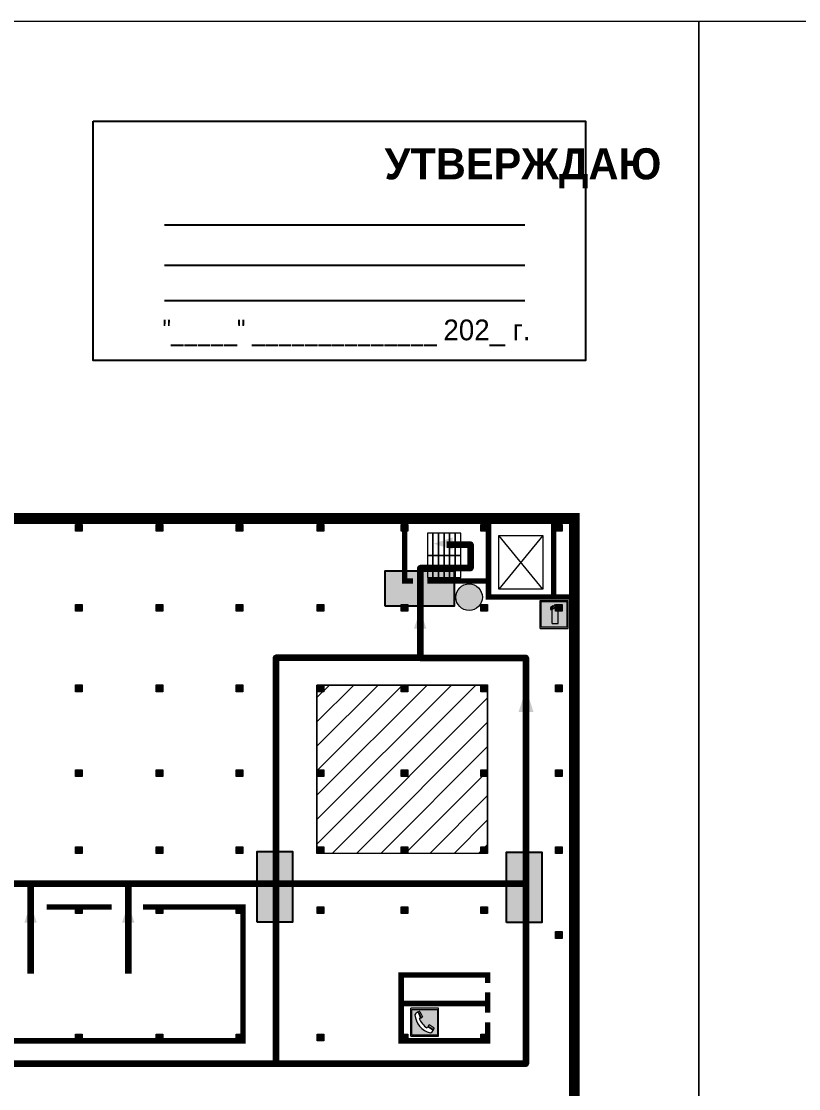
# Model space of a CAD drawing. Header units: millimetres. Extents: x 13810 to 67229, y 12374 to 21950.
# Drawn here: x 30886.4 to 31036.5, y 13945 to 14150.9 of the extents above; entities that cross this region are included whole.
import ezdxf

# ---------------------------------------------------------------- set-up
doc = ezdxf.new("R2010")
doc.units = ezdxf.units.MM
doc.layers.add('План_Штампы', color=7, linetype='Continuous')
doc.styles.add('обычный', font='arial.ttf')

# ---------------------------------------------------------------- blocks, each defined once
blk = doc.blocks.new('A$C7B4425F7')
at = {"true_color": 0xffffff}
blk.add_hatch(color=7, dxfattribs=at).paths.add_polyline_path([(0, 0), (-16, 0), (-16, -8), (0, -8)])
h = blk.add_hatch(color=126)
h.paths.add_polyline_path([(-0.2, -0.2), (-15.8, -0.2), (-15.8, -7.8), (-0.2, -7.8)])
h.paths.add_polyline_path([(-11.76, -2.03), (-11.76, -3.66), (-11.17, -3.66, -0.568275), (-11.17, -6.18), (-12.58, -6.18), (-12.58, -2.03)], flags=16)
h.paths.add_polyline_path([(-13.33, -4.12, -0.495768), (-13.59, -6.18), (-15.03, -6.18), (-15.03, -2.03), (-13.59, -2.03, -0.487973)], flags=16)
h.paths.add_polyline_path([(-10.25, -2.03), (-9.48, -2.03), (-9.48, -6.18), (-10.25, -6.18)], flags=16)
h.paths.add_polyline_path([(-13.84, -3.69), (-14.24, -3.69), (-14.24, -3.03), (-13.9, -3.03, -0.692621)], flags=0)
h.paths.add_polyline_path([(-9.15, -2.03), (-8.4, -2.03), (-8.04, -3.07), (-7.68, -2.03), (-6.93, -2.03), (-7.64, -4.1), (-6.93, -6.18), (-7.68, -6.18), (-8.04, -5.14), (-8.4, -6.18), (-9.15, -6.18), (-8.44, -4.1)], flags=16)
h.paths.add_polyline_path([(-11.76, -4.46), (-11.42, -4.46, -0.692621), (-11.36, -5.12), (-11.76, -5.12)], flags=0)
h.paths.add_polyline_path([(-13.9, -5.2), (-14.24, -5.2), (-14.24, -4.55), (-13.84, -4.55, -0.708038)], flags=0)
edge = h.paths.add_edge_path(flags=16)
edge.add_ellipse((-5.51, -4.08), major_axis=(0, 2.05), ratio=0.586184, start_angle=0, end_angle=360)
edge = h.paths.add_edge_path(flags=0)
edge.add_ellipse((-5.51, -4.08), major_axis=(0, 1.14), ratio=0.454828, start_angle=0, end_angle=360)
h.paths.add_polyline_path([(-4.13, -4.96, 0.377264), (-3.48, -4.52, 0.0555), (-3.16, -2.03), (-1.66, -2.03), (-1.66, -4.96), (-0.96, -4.96), (-0.96, -7.01), (-1.75, -7.01), (-1.75, -6.18), (-3.3, -6.18), (-3.3, -7.02), (-4.13, -7.02)], flags=16)
h.paths.add_polyline_path([(-2.73, -2.91), (-2.28, -2.91), (-2.28, -4.96), (-3.05, -4.96, 0.079136)], flags=0)
at = {"color": 126}
blk.add_lwpolyline([(-16, -8), (0, -8), (0, 0), (-16, 0)], close=True, dxfattribs=at)
blk = doc.blocks.new('A$C32E8229D')
at = {"true_color": 0xffffff}
blk.add_hatch(color=7, dxfattribs=at).paths.add_polyline_path([(0, 0), (0, -8), (16, -8), (16, 0)])
h = blk.add_hatch(color=126)
h.paths.add_polyline_path([(0.2, -0.2), (15.8, -0.2), (15.8, -7.8), (0.2, -7.8)])
h.paths.add_polyline_path([(13.49, -2.05), (12.08, -2.05), (11.37, -2.63, 0.162397), (11.29, -2.84), (11.29, -3.63), (10.35, -3.63), (10.35, -4.05), (11.68, -4.05), (11.68, -3.48), (12.26, -4.28), (11.29, -5.1), (11.29, -6.78), (11.85, -6.78), (11.85, -5.44), (12.8, -4.64), (12.8, -5.94), (14.46, -5.94), (14.46, -5.39), (13.45, -5.39), (13.45, -3.97), (12.46, -2.59), (13.15, -2.59), (13.69, -3.34), (14.18, -3)], flags=16)
h.paths.add_polyline_path([(10.74, -1.82, 1), (11.8, -1.82, 1)], flags=16)
h.paths.add_polyline_path([(9.39, -3.59), (5.99, -3.59), (6.56, -3.03), (5.91, -3.03), (5.1, -3.83), (5.91, -4.64), (6.56, -4.64), (5.99, -4.09), (9.39, -4.09)], flags=16)
h.paths.add_polyline_path([(4.29, -1.08), (1.72, -1.08), (1.72, -6.6), (4.29, -6.6)], flags=16)
at = {"color": 126}
blk.add_lwpolyline([(16, -8), (0, -8), (0, 0), (16, 0)], close=True, dxfattribs=at)
blk = doc.blocks.new('A$C7B8C2D5B')
at = {"lineweight": 0}
h = blk.add_hatch(color=5, dxfattribs=at)
h.dxf.hatch_style = 1
h.paths.add_polyline_path([(1.4, -3.02, 1), (-2.11, -3.02, 1)])
at = {"color": 5, "lineweight": 0}
blk.add_circle((-0.36, -3.02), 1.75, dxfattribs=at)
blk = doc.blocks.new('A$C3AD82952')
at = {"true_color": 0xf5f5ff}
h = blk.add_hatch(color=7, dxfattribs=at)
h.dxf.hatch_style = 1
h.paths.add_polyline_path([(8.21, 8.73, 0.414214), (7.89, 9.05), (7.22, 9.05), (7.22, 9.92), (7.59, 9.92, 1), (7.57, 10.36), (7.22, 10.36), (7.22, 10.6), (6.43, 10.6), (6.43, 10.36), (6.01, 10.36), (4.74, 9.59), (4.74, 8.69), (4.98, 8.73), (4.98, 9.26), (6.12, 9.91), (6.43, 9.91), (6.43, 9.05), (5.76, 9.05, 0.414214), (5.44, 8.73), (5.44, 2.2), (8.21, 2.2)], flags=0)
h.paths.add_polyline_path([(12.8, 12.8), (0, 12.8), (0, 0), (12.8, 0)])
h.paths.add_polyline_path([(0.51, 12.29), (12.29, 12.29), (12.29, 0.51), (0.51, 0.51)], flags=16)
h.paths.add_polyline_path([(4.74, 9.59), (6.01, 10.36), (6.43, 10.36), (6.43, 10.6), (7.22, 10.6), (7.22, 10.36), (7.59, 10.36, -0.94586), (7.59, 9.92), (7.22, 9.92), (7.22, 9.05), (7.89, 9.05, -0.414214), (8.21, 8.73), (8.21, 2.2), (5.44, 2.2), (5.44, 8.73, -0.414214), (5.76, 9.05), (6.43, 9.05), (6.43, 9.91), (6.12, 9.91), (4.98, 9.26), (4.98, 8.73), (4.74, 8.69)], flags=0)
h = blk.add_hatch(color=242)
h.dxf.hatch_style = 1
h.paths.add_polyline_path([(12.29, 12.29), (0.51, 12.29), (0.51, 0.51), (12.29, 0.51)])
h.paths.add_polyline_path([(4.74, 8.69), (4.74, 9.59), (6.01, 10.36), (6.43, 10.36), (6.43, 10.6), (7.22, 10.6), (7.22, 10.36), (7.59, 10.36, -0.94586), (7.59, 9.92), (7.22, 9.92), (7.22, 9.05), (7.89, 9.05, -0.414214), (8.21, 8.73), (8.21, 2.2), (5.44, 2.2), (5.44, 8.73, -0.414214), (5.76, 9.05), (6.43, 9.05), (6.43, 9.91), (6.12, 9.91), (4.98, 9.26), (4.98, 8.73)], flags=16)
h = blk.add_hatch(color=7, dxfattribs=at)
h.dxf.hatch_style = 1
h.paths.add_polyline_path([(8.21, 8.73, 0.414214), (7.89, 9.05), (7.22, 9.05), (7.22, 9.92), (7.59, 9.92, 1), (7.57, 10.36), (7.22, 10.36), (7.22, 10.6), (6.43, 10.6), (6.43, 10.36), (6.01, 10.36), (4.74, 9.59), (4.74, 8.69), (4.98, 8.73), (4.98, 9.26), (6.12, 9.91), (6.43, 9.91), (6.43, 9.05), (5.76, 9.05, 0.414214), (5.44, 8.73), (5.44, 2.2), (8.21, 2.2)])
at = {"color": 242, "lineweight": 5}
for p, q in [((0, 0), (0, 12.8)), ((0, 12.8), (12.8, 12.8)), ((6.01, 10.36), (4.74, 9.59)), ((4.98, 9.26), (6.12, 9.91)), ((6.01, 10.36), (6.43, 10.36)), ((6.12, 9.91), (6.43, 9.91)), ((7.22, 10.6), (6.43, 10.6)), ((6.43, 10.6), (6.43, 10.36)), ((6.43, 9.91), (6.43, 9.05)), ((7.22, 10.36), (7.22, 10.6)), ((7.59, 10.36), (7.22, 10.36)), ((7.22, 9.05), (7.22, 9.92)), ((7.59, 9.92), (7.22, 9.92)), ((12.8, 0), (12.8, 12.8)), ((4.74, 9.59), (4.74, 8.69)), ((4.74, 8.69), (4.98, 8.73)), ((4.98, 8.73), (4.98, 9.26)), ((5.44, 2.2), (5.44, 8.73)), ((5.76, 9.05), (6.43, 9.05)), ((7.89, 9.05), (7.22, 9.05)), ((8.21, 2.2), (8.21, 8.73)), ((0, 0), (12.8, 0)), ((5.44, 2.2), (8.21, 2.2))]:
    blk.add_line(p, q, dxfattribs=at)
blk.add_lwpolyline([(0.51, 12.29), (12.29, 12.29), (12.29, 0.51), (0.51, 0.51)], close=True, dxfattribs=at)
for centre, radius, start, end in [((7.58, 10.14), 0.223, 273.1875, 86.8125), ((5.76, 8.73), 0.32, 90, 180), ((7.89, 8.73), 0.32, 0, 90)]:
    blk.add_arc(centre, radius, start, end, dxfattribs=at)
blk = doc.blocks.new('A$C456E1F9C')
at = {"lineweight": 5}
h = blk.add_hatch(color=242, dxfattribs=at)
h.paths.add_polyline_path([(0.51, -1.47), (0.51, -13.26), (12.29, -13.26), (12.29, -1.47)])
h.paths.add_polyline_path([(5.42, -4.95, -0.254479), (4.78, -5.4), (3.52, -2.53, -0.209735), (4.23, -2.4)], flags=16)
h.paths.add_polyline_path([(8.53, -8.6), (10.87, -10.17), (10.54, -10.76), (8.03, -9.13, -0.192251)], flags=16)
h.paths.add_polyline_path([(4.61, -5.49, 0.005518), (3.87, -5.72, 0.128647), (7.49, -10.01, 0.00809), (7.83, -9.33), (10.47, -10.97, -0.16736), (8.99, -12.25, -0.327862), (1.95, -3.95, -0.166952), (3.36, -2.62)], flags=16)
at = {"color": 242, "lineweight": 5}
for p, q in [((0, -13.77), (0, -0.97)), ((12.8, -0.97), (0, -0.97)), ((4.61, -5.49), (3.36, -2.62)), ((3.52, -2.53), (4.78, -5.4)), ((4.23, -2.4), (5.42, -4.95)), ((12.8, -13.77), (12.8, -0.97)), ((7.83, -9.33), (10.47, -10.97)), ((8.03, -9.13), (10.54, -10.76)), ((10.81, -10.12), (8.53, -8.6)), ((0, -13.77), (12.8, -13.77)), ((10.54, -10.76), (10.8, -10.3)), ((10.8, -10.3), (10.81, -10.12))]:
    blk.add_line(p, q, dxfattribs=at)
blk.add_lwpolyline([(0.51, -1.47), (12.29, -1.47), (12.29, -13.26), (0.51, -13.26)], close=True, dxfattribs=at)
for centre, radius, start, end in [((4.59, -5.34), 2.99, 114.2845, 152.1974), ((11.12, -3.31), 9.19, 183.9915, 256.6009), ((4.02, -3.27), 0.891, 76.3284, 123.7092), ((14.98, -39.1), 35.17, 107.1487, 108.4135), ((13.86, -0.94), 11.08, 205.5536, 234.8762), ((4.68, -4.59), 0.824, 276.9621, 334.0723), ((-13.31, 0.8), 23.44, 332.5487, 334.4027), ((8.94, -9.5), 0.989, 114.4092, 157.9388), ((7.87, -9.46), 3, 291.9291, 329.9329)]:
    blk.add_arc(centre, radius, start, end, dxfattribs=at)

msp = doc.modelspace()

# ---------------------------------------------------------------- hatches: boundary and pattern name
at = {"lineweight": 0}
h = msp.add_hatch(color=256, dxfattribs=at)
h.dxf.hatch_style = 1
h.paths.add_polyline_path([(30896.89, 14053.84), (30896.89, 14052.54), (30898.18, 14052.54), (30898.18, 14053.84)])
h = msp.add_hatch(color=256, dxfattribs=at)
h.dxf.hatch_style = 1
h.paths.add_polyline_path([(30912.46, 14053.84), (30912.46, 14052.54), (30913.74, 14052.54), (30913.74, 14053.84)])
h = msp.add_hatch(color=256, dxfattribs=at)
h.dxf.hatch_style = 1
h.paths.add_polyline_path([(30927.93, 14053.84), (30927.93, 14052.54), (30929.21, 14052.54), (30929.21, 14053.84)])
h = msp.add_hatch(color=256, dxfattribs=at)
h.dxf.hatch_style = 1
h.paths.add_polyline_path([(30943.55, 14053.84), (30943.55, 14052.54), (30944.83, 14052.54), (30944.83, 14053.84)])
h = msp.add_hatch(color=256, dxfattribs=at)
h.dxf.hatch_style = 1
h.paths.add_polyline_path([(30959.75, 14053.84), (30959.75, 14052.54), (30961.03, 14052.54), (30961.03, 14053.84)])
h = msp.add_hatch(color=256, dxfattribs=at)
h.dxf.hatch_style = 1
h.paths.add_polyline_path([(30975.15, 14053.84), (30975.15, 14052.54), (30976.43, 14052.54), (30976.43, 14053.84)])
h = msp.add_hatch(color=256, dxfattribs=at)
h.dxf.hatch_style = 1
h.paths.add_polyline_path([(30989.57, 14053.84), (30989.57, 14052.55), (30990.85, 14052.55), (30990.85, 14053.84)])
h = msp.add_hatch(color=256, dxfattribs=at)
h.dxf.hatch_style = 1
h.paths.add_polyline_path([(30896.89, 14038.38), (30896.89, 14037.09), (30898.18, 14037.09), (30898.18, 14038.38)])
h = msp.add_hatch(color=256, dxfattribs=at)
h.dxf.hatch_style = 1
h.paths.add_polyline_path([(30912.46, 14038.38), (30912.46, 14037.09), (30913.74, 14037.09), (30913.74, 14038.38)])
h = msp.add_hatch(color=256, dxfattribs=at)
h.dxf.hatch_style = 1
h.paths.add_polyline_path([(30927.93, 14038.38), (30927.93, 14037.09), (30929.21, 14037.09), (30929.21, 14038.38)])
h = msp.add_hatch(color=256, dxfattribs=at)
h.dxf.hatch_style = 1
h.paths.add_polyline_path([(30943.55, 14038.38), (30943.55, 14037.09), (30944.83, 14037.09), (30944.83, 14038.38)])
h = msp.add_hatch(color=256, dxfattribs=at)
h.dxf.hatch_style = 1
h.paths.add_polyline_path([(30959.75, 14038.38), (30959.75, 14037.09), (30961.03, 14037.09), (30961.03, 14038.38)])
h = msp.add_hatch(color=256, dxfattribs=at)
h.dxf.hatch_style = 1
h.paths.add_polyline_path([(30975.15, 14038.38), (30975.15, 14037.09), (30976.43, 14037.09), (30976.43, 14038.38)])
h = msp.add_hatch(color=256, dxfattribs=at)
h.dxf.hatch_style = 1
h.paths.add_polyline_path([(30989.57, 14038.38), (30989.57, 14037.09), (30990.85, 14037.09), (30990.85, 14038.38)])
at = {"lineweight": 0, "true_color": 0x000000}
h = msp.add_hatch(dxfattribs=at)
h.set_pattern_fill('ANSI31', color=18, scale=1.05, angle=180)
h.set_pattern_definition([(225, (47670.896, 22487.802), (2.35731723, -2.35731723), [])])
h.paths.add_polyline_path([(30962.76, 13896.46), (30962.76, 13884.63), (30976.38, 13884.63), (30976.38, 13896.46)])
h.paths.add_polyline_path([(30976.38, 13990.35), (30976.38, 14022.84), (30943.5, 14022.84), (30943.5, 13990.35)])
h.paths.add_polyline_path([(30912.41, 13884.27), (30926.01, 13884.27), (30926.01, 13896.46), (30912.41, 13896.46)])
h.paths.add_polyline_path([(30819.71, 13942.6), (30819.71, 13912.06), (30912.41, 13912.06), (30912.41, 13942.6)])
h.paths.add_polyline_path([(30818.43, 13882.05), (30818.43, 13895.17), (30804.48, 13895.17), (30804.48, 13882.05)])
h.paths.add_polyline_path([(30806.6, 13941.21), (30806.6, 13930.71), (30816.76, 13930.71), (30816.76, 13941.21)])
h.paths.add_polyline_path([(30805.44, 13993), (30817.26, 13993), (30817.26, 14004.23), (30805.44, 14004.23)])
h.paths.add_polyline_path([(30805.44, 14024.09), (30817.26, 14024.09), (30817.26, 14035.32), (30805.44, 14035.32)])
h.paths.add_polyline_path([(30693.93, 14021.54), (30693.93, 13991.64), (30786.82, 13991.64), (30786.82, 14021.54)])
h.paths.add_polyline_path([(30678.66, 13942.6), (30678.66, 13912.06), (30786.82, 13912.06), (30786.82, 13942.6)])
h.paths.add_polyline_path([(30630.66, 13912.06), (30645.51, 13912.06), (30645.51, 13942.6), (30630.66, 13942.6)])
h.paths.add_polyline_path([(30552.79, 14021.54), (30552.79, 13991.64), (30645.51, 13991.64), (30645.51, 14021.54)])
at = {"lineweight": 0}
h = msp.add_hatch(color=256, dxfattribs=at)
h.dxf.hatch_style = 1
h.paths.add_polyline_path([(30896.89, 14022.85), (30896.89, 14021.55), (30898.18, 14021.55), (30898.18, 14022.85)])
h = msp.add_hatch(color=256, dxfattribs=at)
h.dxf.hatch_style = 1
h.paths.add_polyline_path([(30912.46, 14022.85), (30912.46, 14021.55), (30913.74, 14021.55), (30913.74, 14022.85)])
h = msp.add_hatch(color=256, dxfattribs=at)
h.dxf.hatch_style = 1
h.paths.add_polyline_path([(30927.93, 14022.85), (30927.93, 14021.55), (30929.21, 14021.55), (30929.21, 14022.85)])
h = msp.add_hatch(color=256, dxfattribs=at)
h.dxf.hatch_style = 1
h.paths.add_polyline_path([(30943.55, 14022.85), (30943.55, 14021.55), (30944.83, 14021.55), (30944.83, 14022.85)])
h = msp.add_hatch(color=256, dxfattribs=at)
h.dxf.hatch_style = 1
h.paths.add_polyline_path([(30959.75, 14022.85), (30959.75, 14021.55), (30961.03, 14021.55), (30961.03, 14022.85)])
h = msp.add_hatch(color=256, dxfattribs=at)
h.dxf.hatch_style = 1
h.paths.add_polyline_path([(30975.15, 14022.85), (30975.15, 14021.55), (30976.43, 14021.55), (30976.43, 14022.85)])
h = msp.add_hatch(color=256, dxfattribs=at)
h.dxf.hatch_style = 1
h.paths.add_polyline_path([(30989.57, 14022.85), (30989.57, 14021.55), (30990.85, 14021.55), (30990.85, 14022.85)])
h = msp.add_hatch(color=256, dxfattribs=at)
h.dxf.hatch_style = 1
h.paths.add_polyline_path([(30896.89, 14006.49), (30896.89, 14005.2), (30898.18, 14005.2), (30898.18, 14006.49)])
h = msp.add_hatch(color=256, dxfattribs=at)
h.dxf.hatch_style = 1
h.paths.add_polyline_path([(30912.46, 14006.49), (30912.46, 14005.2), (30913.74, 14005.2), (30913.74, 14006.49)])
h = msp.add_hatch(color=256, dxfattribs=at)
h.dxf.hatch_style = 1
h.paths.add_polyline_path([(30927.93, 14006.49), (30927.93, 14005.2), (30929.21, 14005.2), (30929.21, 14006.49)])
h = msp.add_hatch(color=256, dxfattribs=at)
h.dxf.hatch_style = 1
h.paths.add_polyline_path([(30943.55, 14006.49), (30943.55, 14005.2), (30944.83, 14005.2), (30944.83, 14006.49)])
h = msp.add_hatch(color=256, dxfattribs=at)
h.dxf.hatch_style = 1
h.paths.add_polyline_path([(30959.75, 14006.49), (30959.75, 14005.2), (30961.03, 14005.2), (30961.03, 14006.49)])
h = msp.add_hatch(color=256, dxfattribs=at)
h.dxf.hatch_style = 1
h.paths.add_polyline_path([(30975.15, 14006.49), (30975.15, 14005.2), (30976.43, 14005.2), (30976.43, 14006.49)])
h = msp.add_hatch(color=256, dxfattribs=at)
h.dxf.hatch_style = 1
h.paths.add_polyline_path([(30989.57, 14006.49), (30989.57, 14005.2), (30990.85, 14005.2), (30990.85, 14006.49)])
h = msp.add_hatch(color=256, dxfattribs=at)
h.dxf.hatch_style = 1
h.paths.add_polyline_path([(30896.89, 13991.65), (30896.89, 13990.36), (30898.18, 13990.36), (30898.18, 13991.65)])
h = msp.add_hatch(color=256, dxfattribs=at)
h.dxf.hatch_style = 1
h.paths.add_polyline_path([(30912.46, 13991.65), (30912.46, 13990.36), (30913.74, 13990.36), (30913.74, 13991.65)])
h = msp.add_hatch(color=256, dxfattribs=at)
h.dxf.hatch_style = 1
h.paths.add_polyline_path([(30927.93, 13991.65), (30927.93, 13990.36), (30929.21, 13990.36), (30929.21, 13991.65)])
h = msp.add_hatch(color=256, dxfattribs=at)
h.dxf.hatch_style = 1
h.paths.add_polyline_path([(30943.55, 13991.65), (30943.55, 13990.36), (30944.83, 13990.36), (30944.83, 13991.65)])
h = msp.add_hatch(color=256, dxfattribs=at)
h.dxf.hatch_style = 1
h.paths.add_polyline_path([(30959.75, 13991.65), (30959.75, 13990.36), (30961.03, 13990.36), (30961.03, 13991.65)])
h = msp.add_hatch(color=256, dxfattribs=at)
h.dxf.hatch_style = 1
h.paths.add_polyline_path([(30975.15, 13991.65), (30975.15, 13990.36), (30976.43, 13990.36), (30976.43, 13991.65)])
h = msp.add_hatch(color=256, dxfattribs=at)
h.dxf.hatch_style = 1
h.paths.add_polyline_path([(30989.57, 13991.65), (30989.57, 13990.36), (30990.85, 13990.36), (30990.85, 13991.65)])
h = msp.add_hatch(color=256, dxfattribs=at)
h.dxf.hatch_style = 1
h.paths.add_polyline_path([(30896.89, 13980.02), (30896.89, 13978.73), (30898.18, 13978.73), (30898.18, 13980.02)])
h = msp.add_hatch(color=256, dxfattribs=at)
h.dxf.hatch_style = 1
h.paths.add_polyline_path([(30912.46, 13980.02), (30912.46, 13978.73), (30913.74, 13978.73), (30913.74, 13980.02)])
h = msp.add_hatch(color=256, dxfattribs=at)
h.dxf.hatch_style = 1
h.paths.add_polyline_path([(30927.93, 13980.02), (30927.93, 13978.73), (30929.21, 13978.73), (30929.21, 13980.02)])
h = msp.add_hatch(color=256, dxfattribs=at)
h.dxf.hatch_style = 1
h.paths.add_polyline_path([(30943.55, 13980.02), (30943.55, 13978.73), (30944.83, 13978.73), (30944.83, 13980.02)])
h = msp.add_hatch(color=256, dxfattribs=at)
h.dxf.hatch_style = 1
h.paths.add_polyline_path([(30959.75, 13980.02), (30959.75, 13978.73), (30961.03, 13978.73), (30961.03, 13980.02)])
h = msp.add_hatch(color=256, dxfattribs=at)
h.dxf.hatch_style = 1
h.paths.add_polyline_path([(30975.15, 13980.02), (30975.15, 13978.73), (30976.43, 13978.73), (30976.43, 13980.02)])
h = msp.add_hatch(color=256, dxfattribs=at)
h.dxf.hatch_style = 1
h.paths.add_polyline_path([(30989.57, 13975.26), (30989.57, 13973.96), (30990.85, 13973.96), (30990.85, 13975.26)])
h = msp.add_hatch(color=256, dxfattribs=at)
h.dxf.hatch_style = 1
h.paths.add_polyline_path([(30896.89, 13955.49), (30896.89, 13954.2), (30898.18, 13954.2), (30898.18, 13955.49)])
h = msp.add_hatch(color=256, dxfattribs=at)
h.dxf.hatch_style = 1
h.paths.add_polyline_path([(30912.46, 13955.49), (30912.46, 13954.2), (30913.74, 13954.2), (30913.74, 13955.49)])
h = msp.add_hatch(color=256, dxfattribs=at)
h.dxf.hatch_style = 1
h.paths.add_polyline_path([(30927.93, 13955.49), (30927.93, 13954.2), (30929.21, 13954.2), (30929.21, 13955.49)])
h = msp.add_hatch(color=256, dxfattribs=at)
h.dxf.hatch_style = 1
h.paths.add_polyline_path([(30943.55, 13955.49), (30943.55, 13954.2), (30944.83, 13954.2), (30944.83, 13955.49)])
h = msp.add_hatch(color=256, dxfattribs=at)
h.dxf.hatch_style = 1
h.paths.add_polyline_path([(30959.75, 13955.49), (30959.75, 13954.2), (30961.03, 13954.2), (30961.03, 13955.49)])
h = msp.add_hatch(color=256, dxfattribs=at)
h.dxf.hatch_style = 1
h.paths.add_polyline_path([(30975.15, 13955.49), (30975.15, 13954.2), (30976.43, 13954.2), (30976.43, 13955.49)])

# ---------------------------------------------------------------- linework, layer by layer
at = {"color": 126, "lineweight": 0, "true_color": 0x008754}
for points in [[(30417.22, 14150.9), (31017.22, 14150.9), (31017.22, 13755.9), (30417.22, 13755.9)], [(31017.22, 14150.9), (31617.22, 14150.9), (31617.22, 13755.9), (31017.22, 13755.9)]]:
    msp.add_lwpolyline(points, close=True, dxfattribs=at)
msp.add_lwpolyline([(30900.31, 14131.66), (30995.31, 14131.66), (30995.31, 14085.46), (30900.31, 14085.46)], close=True)
for points in [[(30914.06, 14111.61), (30983.59, 14111.61)], [(30914.06, 14103.85), (30983.59, 14103.85)], [(30914.06, 14097.06), (30983.59, 14097.06)]]:
    msp.add_lwpolyline(points)
at = {"lineweight": 0}
for points, const_width in [([(30993.1, 13879.16), (30993.17, 13879.16), (30993.17, 14054.96), (30510.33, 14054.96)], 2.1), ([(30962.03, 14042.92), (30960.44, 14042.92), (30960.44, 14054.92)], 1.05), ([(30992.76, 14039.83), (30976.6, 14039.83), (30976.6, 14055.36), (30976.6, 14042.92), (30964.77, 14042.92)], 1.05), ([(30989.2, 14039.84), (30989.2, 14054.94)], 1.05)]:
    msp.add_lwpolyline(points, dxfattribs=dict(at, const_width=const_width))
for points in [[(30898.18, 14052.54), (30896.89, 14052.54), (30896.89, 14053.84), (30898.18, 14053.84)], [(30913.74, 14052.54), (30912.46, 14052.54), (30912.46, 14053.84), (30913.74, 14053.84)], [(30929.21, 14052.54), (30927.93, 14052.54), (30927.93, 14053.84), (30929.21, 14053.84)], [(30944.83, 14052.54), (30943.55, 14052.54), (30943.55, 14053.84), (30944.83, 14053.84)], [(30961.03, 14052.54), (30959.75, 14052.54), (30959.75, 14053.84), (30961.03, 14053.84)], [(30976.43, 14052.54), (30975.15, 14052.54), (30975.15, 14053.84), (30976.43, 14053.84)], [(30990.85, 14052.55), (30989.57, 14052.55), (30989.57, 14053.84), (30990.85, 14053.84)], [(30965.88, 14052.13), (30964.81, 14052.13), (30964.81, 14047.84), (30965.88, 14047.84)], [(30966.95, 14052.13), (30965.88, 14052.13), (30965.88, 14047.84), (30966.95, 14047.84)], [(30968.02, 14052.13), (30966.95, 14052.13), (30966.95, 14047.84), (30968.02, 14047.84)], [(30969.1, 14052.13), (30968.02, 14052.13), (30968.02, 14047.84), (30969.1, 14047.84)], [(30970.17, 14052.13), (30969.1, 14052.13), (30969.1, 14047.84), (30970.17, 14047.84)], [(30970.17, 14052.13), (30969.1, 14052.13), (30969.1, 14047.84), (30970.17, 14047.84)], [(30971.24, 14052.13), (30970.17, 14052.13), (30970.17, 14047.84), (30971.24, 14047.84)], [(30987.09, 14041.34), (30978.58, 14041.34), (30978.58, 14051.72), (30987.09, 14051.72)], [(30965.88, 14047.84), (30964.81, 14047.84), (30964.81, 14043.56), (30965.88, 14043.56)], [(30966.95, 14047.84), (30965.88, 14047.84), (30965.88, 14043.56), (30966.95, 14043.56)], [(30968.02, 14047.84), (30966.95, 14047.84), (30966.95, 14043.56), (30968.02, 14043.56)], [(30969.1, 14047.84), (30968.02, 14047.84), (30968.02, 14043.56), (30969.1, 14043.56)], [(30970.17, 14047.84), (30969.1, 14047.84), (30969.1, 14043.56), (30970.17, 14043.56)], [(30970.17, 14047.84), (30969.1, 14047.84), (30969.1, 14043.56), (30970.17, 14043.56)], [(30971.24, 14047.84), (30970.17, 14047.84), (30970.17, 14043.56), (30971.24, 14043.56)], [(30898.18, 14037.09), (30896.89, 14037.09), (30896.89, 14038.38), (30898.18, 14038.38)], [(30913.74, 14037.09), (30912.46, 14037.09), (30912.46, 14038.38), (30913.74, 14038.38)], [(30929.21, 14037.09), (30927.93, 14037.09), (30927.93, 14038.38), (30929.21, 14038.38)], [(30944.83, 14037.09), (30943.55, 14037.09), (30943.55, 14038.38), (30944.83, 14038.38)], [(30961.03, 14037.09), (30959.75, 14037.09), (30959.75, 14038.38), (30961.03, 14038.38)], [(30976.43, 14037.09), (30975.15, 14037.09), (30975.15, 14038.38), (30976.43, 14038.38)], [(30990.85, 14037.09), (30989.57, 14037.09), (30989.57, 14038.38), (30990.85, 14038.38)], [(30898.18, 14021.55), (30896.89, 14021.55), (30896.89, 14022.85), (30898.18, 14022.85)], [(30913.74, 14021.55), (30912.46, 14021.55), (30912.46, 14022.85), (30913.74, 14022.85)], [(30929.21, 14021.55), (30927.93, 14021.55), (30927.93, 14022.85), (30929.21, 14022.85)], [(30976.38, 13990.35), (30943.5, 13990.35), (30943.5, 14022.84), (30976.38, 14022.84)], [(30944.83, 14021.55), (30943.55, 14021.55), (30943.55, 14022.85), (30944.83, 14022.85)], [(30976.43, 13990.36), (30943.55, 13990.36), (30943.55, 14022.85), (30976.43, 14022.85)], [(30961.03, 14021.55), (30959.75, 14021.55), (30959.75, 14022.85), (30961.03, 14022.85)], [(30976.43, 14021.55), (30975.15, 14021.55), (30975.15, 14022.85), (30976.43, 14022.85)], [(30990.85, 14021.55), (30989.57, 14021.55), (30989.57, 14022.85), (30990.85, 14022.85)], [(30898.18, 14005.2), (30896.89, 14005.2), (30896.89, 14006.49), (30898.18, 14006.49)], [(30913.74, 14005.2), (30912.46, 14005.2), (30912.46, 14006.49), (30913.74, 14006.49)], [(30929.21, 14005.2), (30927.93, 14005.2), (30927.93, 14006.49), (30929.21, 14006.49)], [(30944.83, 14005.2), (30943.55, 14005.2), (30943.55, 14006.49), (30944.83, 14006.49)], [(30961.03, 14005.2), (30959.75, 14005.2), (30959.75, 14006.49), (30961.03, 14006.49)], [(30976.43, 14005.2), (30975.15, 14005.2), (30975.15, 14006.49), (30976.43, 14006.49)], [(30990.85, 14005.2), (30989.57, 14005.2), (30989.57, 14006.49), (30990.85, 14006.49)], [(30898.18, 13990.36), (30896.89, 13990.36), (30896.89, 13991.65), (30898.18, 13991.65)], [(30913.74, 13990.36), (30912.46, 13990.36), (30912.46, 13991.65), (30913.74, 13991.65)], [(30929.21, 13990.36), (30927.93, 13990.36), (30927.93, 13991.65), (30929.21, 13991.65)], [(30944.83, 13990.36), (30943.55, 13990.36), (30943.55, 13991.65), (30944.83, 13991.65)], [(30961.03, 13990.36), (30959.75, 13990.36), (30959.75, 13991.65), (30961.03, 13991.65)], [(30976.43, 13990.36), (30975.15, 13990.36), (30975.15, 13991.65), (30976.43, 13991.65)], [(30990.85, 13990.36), (30989.57, 13990.36), (30989.57, 13991.65), (30990.85, 13991.65)], [(30898.18, 13978.73), (30896.89, 13978.73), (30896.89, 13980.02), (30898.18, 13980.02)], [(30913.74, 13978.73), (30912.46, 13978.73), (30912.46, 13980.02), (30913.74, 13980.02)], [(30929.21, 13978.73), (30927.93, 13978.73), (30927.93, 13980.02), (30929.21, 13980.02)], [(30944.83, 13978.73), (30943.55, 13978.73), (30943.55, 13980.02), (30944.83, 13980.02)], [(30961.03, 13978.73), (30959.75, 13978.73), (30959.75, 13980.02), (30961.03, 13980.02)], [(30976.43, 13978.73), (30975.15, 13978.73), (30975.15, 13980.02), (30976.43, 13980.02)], [(30990.85, 13973.96), (30989.57, 13973.96), (30989.57, 13975.26), (30990.85, 13975.26)], [(30898.18, 13954.2), (30896.89, 13954.2), (30896.89, 13955.49), (30898.18, 13955.49)], [(30913.74, 13954.2), (30912.46, 13954.2), (30912.46, 13955.49), (30913.74, 13955.49)], [(30929.21, 13954.2), (30927.93, 13954.2), (30927.93, 13955.49), (30929.21, 13955.49)], [(30944.83, 13954.2), (30943.55, 13954.2), (30943.55, 13955.49), (30944.83, 13955.49)], [(30961.03, 13954.2), (30959.75, 13954.2), (30959.75, 13955.49), (30961.03, 13955.49)], [(30976.43, 13954.2), (30975.15, 13954.2), (30975.15, 13955.49), (30976.43, 13955.49)]]:
    msp.add_lwpolyline(points, close=True, dxfattribs=at)
for points in [[(30987.09, 14051.72), (30978.58, 14041.34)], [(30987.09, 14041.34), (30978.58, 14051.72)]]:
    msp.add_lwpolyline(points, dxfattribs=at)
at = {"color": 126, "lineweight": 100, "true_color": 0x008754}
for points in [[(30968.54, 14049.97), (30973.16, 14049.97), (30973.16, 14045.39), (30963.41, 14045.39), (30963.41, 14028.07), (30983.79, 14028.07), (30983.79, 13949.75), (30511.32, 13949.75), (30511.32, 13906.94), (30500.51, 13898.41), (30500.51, 13881.93), (30490.13, 13881.93), (30490.13, 13893.54), (30494.05, 13893.54), (30494.05, 13889.45)], [(30963.41, 14028.07), (30935.59, 14028.07), (30935.59, 13949.75)], [(30983.79, 13984.47), (30511.32, 13984.47), (30511.32, 13949.75)], [(30888.22, 13984.47), (30888.22, 13967.18)], [(30907.08, 13984.47), (30907.08, 13967.18)]]:
    msp.add_lwpolyline(points, dxfattribs=at)
at = {"lineweight": 100, "const_width": 1.05}
for points in [[(30909.9, 13980.02), (30929.21, 13980.02), (30929.21, 13955.49), (30929.21, 13954.2), (30833.72, 13954.2), (30833.72, 13954.2), (30833.72, 13962.23)], [(30891.3, 13980.02), (30903.89, 13980.02)], [(30976.43, 13957.75), (30976.43, 13954.2), (30959.75, 13954.2), (30959.75, 13966.88), (30976.43, 13966.88), (30976.43, 13965.32)], [(30976.43, 13963.53), (30976.43, 13959.65), (30976.43, 13961.4), (30959.75, 13961.4)]]:
    msp.add_lwpolyline(points, dxfattribs=at)
at = {"layer": 'План_Штампы', "color": 126, "true_color": 0x008754}
for points in [[(30969.71, 14051.33), (30969.71, 14048.94), (30966.04, 14050.12)], [(30964.62, 14033.72), (30962.23, 14033.73), (30963.41, 14037.39)], [(30985.31, 14017.61), (30982.4, 14017.62), (30983.84, 14022.08)], [(30889.42, 13977), (30887.03, 13977), (30888.21, 13980.67)], [(30908.28, 13977), (30905.89, 13977), (30907.07, 13980.67)]]:
    msp.add_solid(points, dxfattribs=at)

# ---------------------------------------------------------------- block references
at = {"xscale": 1.463225805401802, "yscale": 1.463225805401802, "zscale": 1.463225805401802, "rotation": 180}
msp.add_blockref('A$C7B8C2D5B', (30972.33, 14035.37), dxfattribs=at)
at = {"xscale": 0.42, "yscale": 0.42, "zscale": 0.42}
for name, p in [('A$C3AD82952', (30986.59, 14033.78)), ('A$C456E1F9C', (30961.59, 13960.88))]:
    msp.add_blockref(name, p, dxfattribs=at)
at = {"layer": 'План_Штампы', "xscale": 0.8400000000000001, "yscale": 0.8400000000000001, "zscale": 0.8400000000000001}
msp.add_blockref('A$C7B4425F7', (30970.07, 14044.84), dxfattribs=at)
at = {"layer": 'План_Штампы', "color": 126, "true_color": 0x008754, "xscale": 0.8505091456646409, "yscale": 0.8505091456646409, "zscale": 0.8505091456646409, "rotation": 269.9978653237144}
for p in [(30938.78, 13990.7), (30986.9, 13990.61)]:
    msp.add_blockref('A$C32E8229D', p, dxfattribs=at)

# ---------------------------------------------------------------- texts
at = {"lineweight": 0, "attachment_point": 5, "style": 'обычный'}
for s, insert, char_height, width in [('\\pi-18,l18,t18;{\\fProxima Nova Rg|b1|i0|c204|p2;УТВЕРЖДАЮ\\H1.1997x; }', (30983.25, 14122.54), 6, 126.6484), ('{\\fArial Narrow|b0|i0|c204|p34;"_____" ______________ \\fProxima Nova Rg|b0|i0|c204|p2;202_ г. }', (30949.21, 14090.78), 4, 78.6503)]:
    msp.add_mtext(s, dxfattribs=dict(at, insert=insert, char_height=char_height, width=width))

doc.saveas('drawing.dxf')
